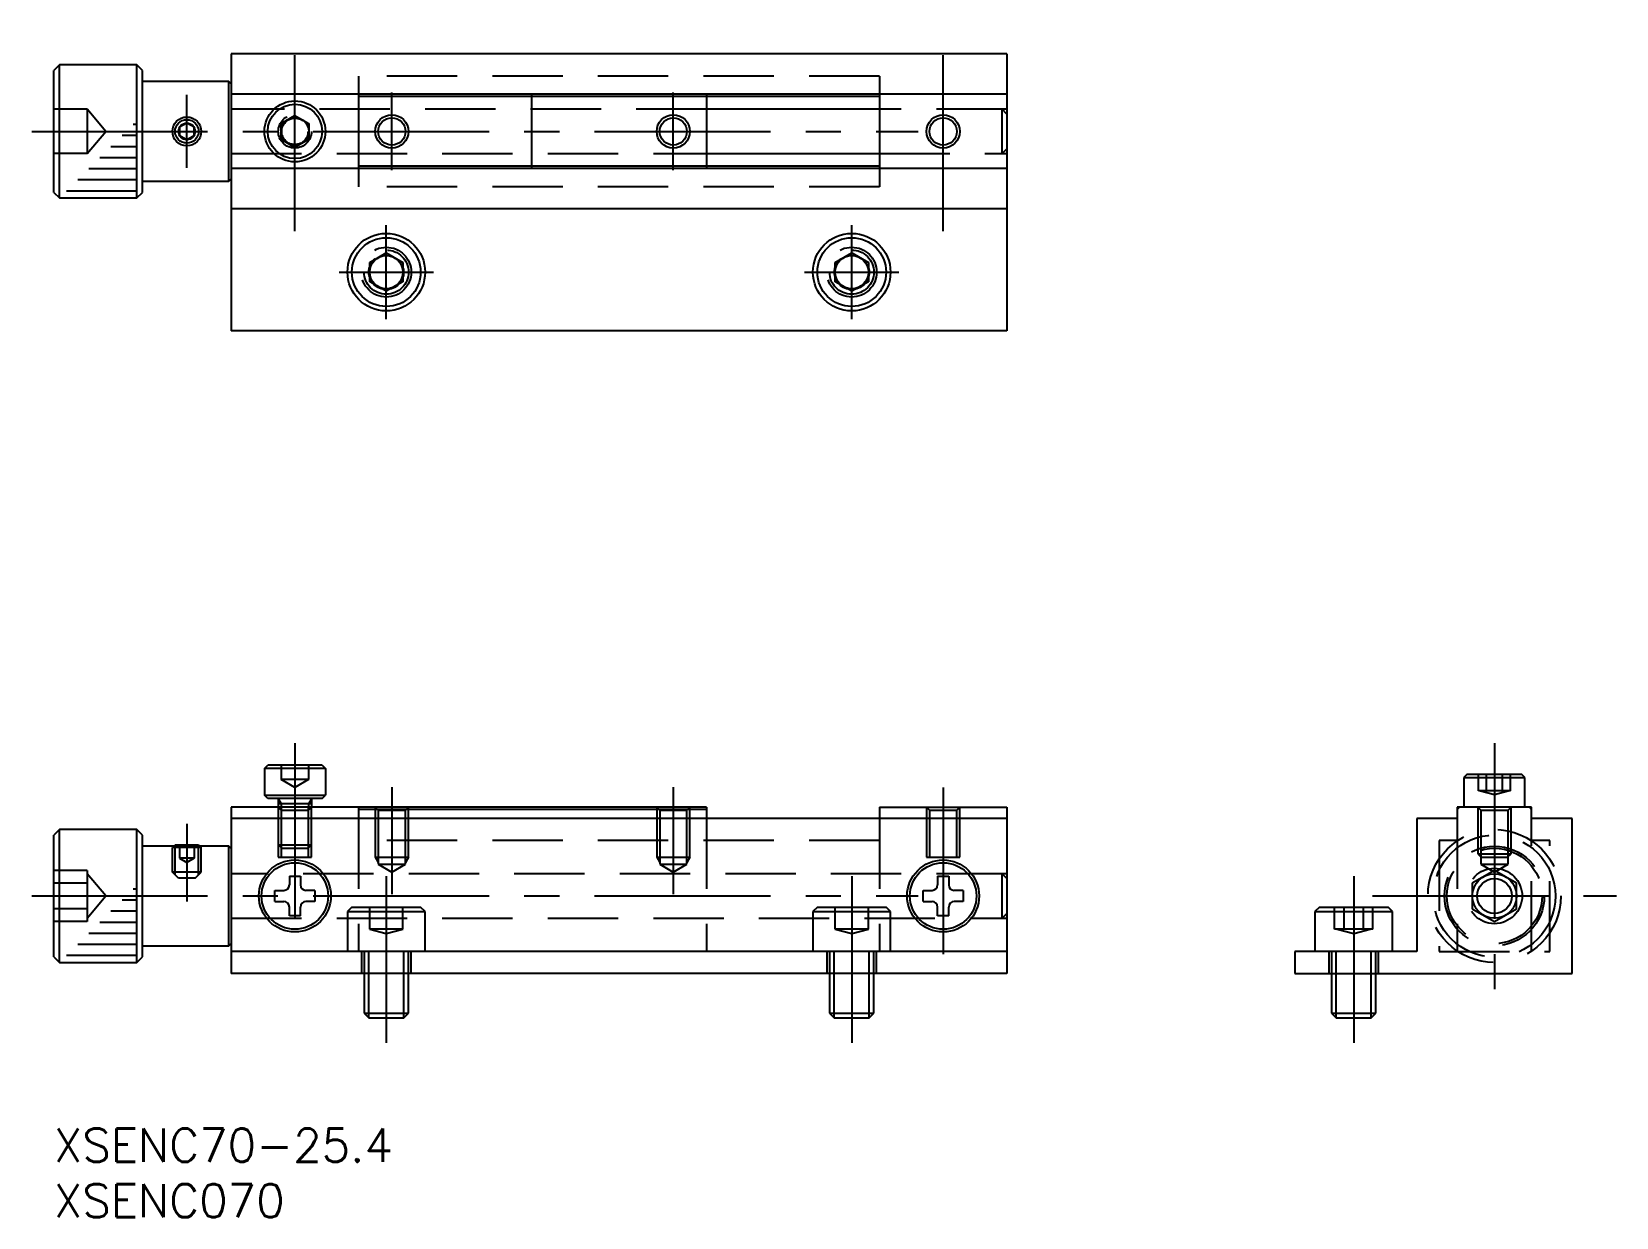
# Model space of a CAD drawing. Extents: x -2 to 141, y -8 to 99.
import ezdxf

# ---------------------------------------------------------------- set-up
doc = ezdxf.new("R2010")
doc.units = 0
doc.header["$LTSCALE"] = 0.5
for name, pattern in [('CENTER', [50.8, 31.75, -6.35, 6.35, -6.35]), ('DASHED', [19.05, 12.7, -6.35]), ('PHANTOM', [63.5, 31.75, -6.35, 6.35, -6.35, 6.35, -6.35])]:
    doc.linetypes.add(name, pattern=pattern)
doc.layers.get('0').update_dxf_attribs({"linetype": 'CONTINUOUS'})
for name, color, linetype in [('MSM_CENTER', 1, 'CENTER'), ('MSM_CONTINUOUS', 7, 'CONTINUOUS'), ('MSM_DASHED', 4, 'DASHED'), ('MSM_IMAGINARY', 6, 'PHANTOM'), ('MSM_NARROW', 5, 'CONTINUOUS'), ('MSM_PART_NUMBER', 7, 'CONTINUOUS')]:
    doc.layers.add(name, color=color, linetype=linetype)
doc.styles.get("Standard").update_dxf_attribs({"font": 'txt.shx', "height": 3, "bigfont": 'bigfont.shx'})

msp = doc.modelspace()

# ---------------------------------------------------------------- linework, layer by layer
for p, q in [((20.25, 29.8), (20.25, 29)), ((23.25, 29.33), (20.25, 29.33)), ((23.25, 29.8), (23.25, 29))]:
    msp.add_line(p, q)
at = {"layer": 'MSM_CENTER'}
for p, q in [((21.75, 81), (21.75, 99)), ((80.25, 81), (80.25, 99)), ((12, 86.7), (12, 93.3)), ((30.5, 86.5), (30.5, 93.5)), ((55.9, 86.5), (55.9, 93.5)), ((-2, 90), (78, 90)), ((30, 73.05), (30, 81.55)), ((72, 73.05), (72, 81.55)), ((25.75, 77.3), (34.25, 77.3)), ((67.75, 77.3), (76.25, 77.3)), ((21.75, 34.8), (21.75, 15.75)), ((130, 34.8), (130, 12.41)), ((30.5, 30.83), (30.5, 21.15)), ((55.9, 30.83), (55.9, 21.15)), ((80.25, 30.8), (80.25, 15.75)), ((12, 27.5), (12, 20.5)), ((30, 22.8), (30, 7.75)), ((72, 22.8), (72, 7.75)), ((117.3, 22.8), (117.3, 7.75)), ((-2, 21), (78, 21)), ((119, 21), (141, 21))]:
    msp.add_line(p, q, dxfattribs=at)
at = {"layer": 'MSM_CONTINUOUS'}
for p, q in [((0.5, 96), (0, 95.5)), ((7.5, 96), (0.5, 96)), ((0.5, 84), (0.5, 96)), ((8, 95.5), (7.5, 96)), ((7.5, 84), (7.5, 96)), ((86, 97), (16, 97)), ((16, 97), (16, 72)), ((86, 97), (86, 72)), ((0, 84.5), (0, 95.5)), ((8, 84.5), (8, 95.5)), ((15.8, 94.5), (8, 94.5)), ((16, 94.3), (15.8, 94.5)), ((15.8, 85.5), (15.8, 94.5)), ((86, 93.35), (16, 93.35)), ((27.5, 93.35), (27.5, 86.65)), ((58.9, 93.15), (27.5, 93.15)), ((58.9, 93.35), (58.9, 86.65)), ((74.5, 93.35), (74.5, 86.65)), ((74.5, 92), (58.9, 92)), ((12, 90.75), (11.35, 90.38)), ((11.35, 90.38), (11.35, 89.62)), ((12.65, 90.38), (12, 90.75)), ((12.65, 89.62), (12.65, 90.38)), ((20.5, 90.72), (21.75, 91.44)), ((20.5, 89.28), (20.5, 90.72)), ((21.75, 91.44), (23, 90.72)), ((23, 90.72), (23, 89.28)), ((11.35, 89.62), (12, 89.25)), ((12, 89.25), (12.65, 89.62)), ((21.75, 88.56), (20.5, 89.28)), ((23, 89.28), (21.75, 88.56)), ((58.9, 88), (74.5, 88)), ((86, 86.65), (16, 86.65)), ((58.9, 86.85), (27.5, 86.85)), ((0, 84.5), (0.5, 84)), ((7.5, 84), (8, 84.5)), ((8, 85.5), (15.8, 85.5)), ((15.8, 85.5), (16, 85.7)), ((0.5, 84), (7.5, 84)), ((86, 83), (16, 83)), ((28.5, 78.17), (30, 79.03)), ((30, 79.03), (31.5, 78.17)), ((70.5, 78.17), (72, 79.03)), ((72, 79.03), (73.5, 78.17)), ((28.5, 76.43), (28.5, 78.17)), ((31.5, 78.17), (31.5, 76.43)), ((70.5, 76.43), (70.5, 78.17)), ((73.5, 78.17), (73.5, 76.43)), ((30, 75.57), (28.5, 76.43)), ((31.5, 76.43), (30, 75.57)), ((72, 75.57), (70.5, 76.43)), ((73.5, 76.43), (72, 75.57)), ((86, 72), (16, 72)), ((19, 32.5), (19.3, 32.8)), ((24.5, 32.5), (19, 32.5)), ((19, 32.5), (19, 30.1)), ((24.2, 32.8), (19.3, 32.8)), ((24.2, 32.8), (24.5, 32.5)), ((24.5, 32.5), (24.5, 30.1)), ((127.55, 32), (127.25, 31.7)), ((127.25, 31.7), (127.25, 29)), ((127.25, 31.7), (132.75, 31.7)), ((127.55, 32), (132.45, 32)), ((132.75, 31.7), (132.45, 32)), ((132.75, 29), (132.75, 31.7)), ((19, 30.1), (24.5, 30.1)), ((19.3, 29.8), (19, 30.1)), ((24.2, 29.8), (24.5, 30.1)), ((16, 29), (16, 14)), ((58.9, 29), (16, 29)), ((24.2, 29.8), (19.3, 29.8)), ((27.5, 29), (27.5, 28)), ((58.9, 28.8), (27.5, 28.8)), ((58.9, 29), (58.9, 28)), ((74.5, 29), (86, 29)), ((74.5, 29), (74.5, 28)), ((86, 29), (86, 14)), ((133.35, 29), (126.65, 29)), ((126.65, 29), (126.65, 28)), ((133.35, 28), (133.35, 29)), ((86, 28), (16, 28)), ((123, 28), (123, 16)), ((126.65, 28), (123, 28)), ((137, 28), (133.35, 28)), ((137, 14), (137, 28)), ((0.5, 27), (0, 26.5)), ((0, 15.5), (0, 26.5)), ((7.5, 27), (0.5, 27)), ((0.5, 15), (0.5, 27)), ((8, 26.5), (7.5, 27)), ((7.5, 15), (7.5, 27)), ((8, 15.5), (8, 26.5)), ((15.8, 25.5), (8, 25.5)), ((10.94, 25.6), (10.84, 25.5)), ((13.06, 25.6), (10.94, 25.6)), ((13.06, 25.6), (13.16, 25.5)), ((16, 25.3), (15.8, 25.5)), ((15.8, 16.5), (15.8, 25.5)), ((19.95, 20.5), (19.95, 21.5)), ((19.95, 21.5), (20.75, 21.5)), ((21.25, 22.8), (22.25, 22.8)), ((21.25, 22.8), (21.25, 22)), ((22.25, 22.8), (22.25, 22)), ((23.55, 21.5), (22.75, 21.5)), ((23.55, 21.5), (23.55, 20.5)), ((78.45, 21.5), (79.25, 21.5)), ((78.45, 20.5), (78.45, 21.5)), ((79.75, 22.8), (80.75, 22.8)), ((79.75, 22.8), (79.75, 22)), ((80.75, 22.8), (80.75, 22)), ((82.05, 21.5), (81.25, 21.5)), ((82.05, 21.5), (82.05, 20.5)), ((19.95, 20.5), (20.75, 20.5)), ((23.55, 20.5), (22.75, 20.5)), ((78.45, 20.5), (79.25, 20.5)), ((82.05, 20.5), (81.25, 20.5)), ((21.25, 19.2), (21.25, 20)), ((22.25, 19.2), (21.25, 19.2)), ((22.25, 19.2), (22.25, 20)), ((26.9, 20), (26.5, 19.6)), ((26.5, 19.6), (26.5, 16)), ((26.5, 19.6), (33.5, 19.6)), ((26.9, 20), (33.1, 20)), ((33.5, 19.6), (33.1, 20)), ((33.5, 16), (33.5, 19.6)), ((68.9, 20), (68.5, 19.6)), ((68.5, 19.6), (68.5, 16)), ((68.5, 19.6), (75.5, 19.6)), ((68.9, 20), (75.1, 20)), ((75.5, 19.6), (75.1, 20)), ((75.5, 16), (75.5, 19.6)), ((79.75, 19.2), (79.75, 20)), ((80.75, 19.2), (79.75, 19.2)), ((80.75, 19.2), (80.75, 20)), ((114.2, 20), (113.8, 19.6)), ((113.8, 19.6), (113.8, 16)), ((113.8, 19.6), (120.8, 19.6)), ((114.2, 20), (120.4, 20)), ((120.8, 19.6), (120.4, 20)), ((120.8, 16), (120.8, 19.6)), ((8, 16.5), (15.8, 16.5)), ((15.8, 16.5), (16, 16.7)), ((86, 16), (16, 16)), ((112, 16), (112, 14)), ((123, 16), (112, 16)), ((0, 15.5), (0.5, 15)), ((0.5, 15), (7.5, 15)), ((7.5, 15), (8, 15.5)), ((86, 14), (16, 14)), ((28, 14), (28, 10.43)), ((32, 10.43), (32, 14)), ((70, 14), (70, 10.43)), ((74, 10.43), (74, 14)), ((112, 14), (137, 14)), ((115.3, 14), (115.3, 10.43)), ((119.3, 10.43), (119.3, 14)), ((28, 10.43), (28.43, 10)), ((28, 10.43), (32, 10.43)), ((31.57, 10), (32, 10.43)), ((70, 10.43), (70.43, 10)), ((70, 10.43), (74, 10.43)), ((73.57, 10), (74, 10.43)), ((115.3, 10.43), (115.73, 10)), ((115.3, 10.43), (119.3, 10.43)), ((118.87, 10), (119.3, 10.43)), ((28.43, 10), (31.57, 10)), ((70.43, 10), (73.57, 10)), ((115.73, 10), (118.87, 10))]:
    msp.add_line(p, q, dxfattribs=at)
for centre, radius in [((21.75, 90), 2.75), ((21.75, 90), 2.45), ((12, 90), 1.3), ((12, 90), 0.751), ((21.75, 90), 1.25), ((30.5, 90), 1.23), ((55.9, 90), 1.23), ((80.25, 90), 1.23), ((30, 77.3), 3.5), ((30, 77.3), 3.1), ((72, 77.3), 3.5), ((72, 77.3), 3.1), ((30, 77.3), 1.5), ((72, 77.3), 1.5), ((21.75, 21), 3.25), ((21.75, 21), 3), ((80.25, 21), 3.25), ((80.25, 21), 3), ((130, 21), 2), ((130, 21), 1.57)]:
    msp.add_circle(centre, radius, dxfattribs=at)
for centre, start, end in [((20.75, 22), 270, 0), ((22.75, 22), 180, 270), ((79.25, 22), 270, 0), ((81.25, 22), 180, 270), ((20.75, 20), 0, 90), ((22.75, 20), 90, 180), ((79.25, 20), 0, 90), ((81.25, 20), 90, 180)]:
    msp.add_arc(centre, 0.5, start, end, dxfattribs=at)
at = {"layer": 'MSM_DASHED'}
for p, q in [((27.5, 95), (27.5, 93.35)), ((74.5, 95), (27.5, 95)), ((74.5, 95), (74.5, 93.35)), ((3, 92), (0, 92)), ((3, 92), (3, 88)), ((4.68, 90), (3, 92)), ((58.9, 92), (16, 92)), ((86, 92), (74.5, 92)), ((85.57, 88), (85.57, 92)), ((86, 91.57), (85.57, 92)), ((3, 88), (4.68, 90)), ((3, 88), (0, 88)), ((16, 88), (58.9, 88)), ((74.5, 88), (86, 88)), ((85.57, 88), (86, 88.43)), ((27.5, 86.65), (27.5, 85)), ((74.5, 86.65), (74.5, 85)), ((74.5, 85), (27.5, 85)), ((20.51, 32.8), (20.51, 31.5)), ((21.75, 30.78), (20.51, 31.5)), ((22.99, 31.5), (20.51, 31.5)), ((22.99, 31.5), (21.75, 30.78)), ((22.99, 32.8), (22.99, 31.5)), ((128.56, 30.5), (128.56, 32)), ((129.28, 30.5), (129.28, 32)), ((130.72, 30.5), (130.72, 32)), ((131.44, 30.5), (131.44, 32)), ((131.44, 30.5), (128.56, 30.5)), ((128.75, 30.5), (130, 30.17)), ((130, 30.17), (131.25, 30.5)), ((20.25, 29), (20.25, 24.5)), ((20.25, 29), (20.52, 28.73)), ((20.52, 29), (20.52, 24.5)), ((20.52, 28.73), (22.98, 28.73)), ((22.98, 28.73), (23.25, 29)), ((22.98, 24.5), (22.98, 29)), ((23.25, 24.5), (23.25, 29)), ((29, 29), (29.27, 28.73)), ((29, 29), (29, 24.5)), ((29.27, 28.73), (31.73, 28.73)), ((29.27, 28.73), (29.27, 23.86)), ((31.73, 28.73), (32, 29)), ((31.73, 23.86), (31.73, 28.73)), ((32, 24.5), (32, 29)), ((54.4, 29), (54.67, 28.73)), ((54.4, 29), (54.4, 24.5)), ((54.67, 28.73), (57.13, 28.73)), ((54.67, 28.73), (54.67, 23.86)), ((57.13, 28.73), (57.4, 29)), ((57.13, 23.86), (57.13, 28.73)), ((57.4, 24.5), (57.4, 29)), ((78.75, 29), (78.75, 24.5)), ((79.02, 28.73), (78.75, 29)), ((79.02, 28.73), (81.48, 28.73)), ((79.02, 28.73), (79.02, 24.5)), ((81.48, 28.73), (81.75, 29)), ((81.48, 24.5), (81.48, 28.73)), ((81.75, 24.5), (81.75, 29)), ((126.85, 29), (126.65, 28.8)), ((128.5, 29), (128.5, 24.81)), ((128.5, 29), (128.77, 28.73)), ((128.77, 28.73), (131.23, 28.73)), ((128.77, 28.73), (128.77, 23.86)), ((131.23, 28.73), (131.5, 29)), ((131.23, 23.86), (131.23, 28.73)), ((131.5, 24.81), (131.5, 29)), ((133.35, 28.8), (133.15, 29)), ((27.5, 28), (27.5, 16)), ((58.9, 28), (58.9, 16)), ((74.5, 28), (74.5, 16)), ((126.65, 28), (126.65, 16)), ((133.35, 16), (133.35, 28)), ((74.5, 26), (27.5, 26)), ((126.65, 26), (125, 26)), ((125, 26), (125, 16)), ((135, 26), (133.35, 26)), ((135, 16), (135, 26)), ((10.84, 25.5), (10.7, 25.36)), ((13.3, 25.36), (10.7, 25.36)), ((10.7, 23.15), (10.7, 25.36)), ((10.94, 22.91), (10.94, 25.5)), ((11.35, 25.6), (11.35, 24.4)), ((12.65, 24.4), (11.35, 24.4)), ((11.35, 24.4), (12, 24.02)), ((12.65, 24.4), (12, 24.02)), ((12.65, 25.6), (12.65, 24.4)), ((13.06, 22.91), (13.06, 25.5)), ((13.16, 25.5), (13.3, 25.36)), ((13.3, 23.15), (13.3, 25.36)), ((20.25, 25.61), (23.25, 25.61)), ((20.25, 25.61), (20.56, 25.3)), ((20.25, 24.5), (23.25, 24.5)), ((20.56, 25.3), (22.94, 25.3)), ((22.94, 25.3), (23.25, 25.61)), ((29, 24.5), (32, 24.5)), ((29, 24.5), (29.27, 24.03)), ((32, 24.5), (31.73, 24.03)), ((54.4, 24.5), (57.4, 24.5)), ((54.4, 24.5), (54.67, 24.03)), ((57.4, 24.5), (57.13, 24.03)), ((78.75, 24.5), (81.75, 24.5)), ((128.5, 24.81), (131.5, 24.81)), ((128.5, 24.81), (128.81, 24.5)), ((128.77, 24.5), (131.23, 24.5)), ((131.19, 24.5), (131.5, 24.81)), ((3, 23.31), (0, 23.31)), ((3, 23.31), (3, 18.69)), ((4.68, 21), (3, 23)), ((11.25, 22.6), (10.7, 23.15)), ((13.3, 23.15), (10.7, 23.15)), ((12.75, 22.6), (13.3, 23.15)), ((86, 23), (16, 23)), ((29.27, 23.86), (31.73, 23.86)), ((29.27, 23.86), (30.5, 23.15)), ((30.5, 23.15), (31.73, 23.86)), ((54.67, 23.86), (57.13, 23.86)), ((54.67, 23.86), (55.9, 23.15)), ((55.9, 23.15), (57.13, 23.86)), ((85.57, 19), (85.57, 23)), ((86, 22.57), (85.57, 23)), ((130, 23.31), (128, 22.15)), ((128.77, 23.86), (131.23, 23.86)), ((128.77, 23.86), (130, 23.15)), ((130, 23.15), (131.23, 23.86)), ((132, 22.15), (130, 23.31)), ((3, 22.15), (0, 22.15)), ((12.75, 22.6), (11.25, 22.6)), ((128, 22.15), (128, 19.85)), ((132, 19.85), (132, 22.15)), ((3, 19), (4.68, 21)), ((3, 19.85), (0, 19.85)), ((3, 18.69), (0, 18.69)), ((16, 19), (86, 19)), ((28.5, 18), (28.5, 20)), ((31.5, 18), (31.5, 20)), ((70.5, 18), (70.5, 20)), ((73.5, 18), (73.5, 20)), ((85.57, 19), (86, 19.43)), ((115.57, 18), (115.57, 20)), ((116.43, 18), (116.43, 20)), ((118.17, 18), (118.17, 20)), ((119.03, 18), (119.03, 20)), ((128, 19.85), (130, 18.69)), ((130, 18.69), (132, 19.85)), ((31.5, 18), (28.5, 18)), ((28.5, 18), (30, 17.6)), ((30, 17.6), (31.5, 18)), ((73.5, 18), (70.5, 18)), ((70.5, 18), (72, 17.6)), ((72, 17.6), (73.5, 18)), ((119.03, 18), (115.57, 18)), ((115.8, 18), (117.3, 17.6)), ((117.3, 17.6), (118.8, 18)), ((27.75, 16), (27.75, 14)), ((28, 16), (28, 14)), ((28.43, 14), (28.43, 16)), ((31.57, 14), (31.57, 16)), ((32, 14), (32, 16)), ((32.25, 14), (32.25, 16)), ((69.75, 16), (69.75, 14)), ((70, 16), (70, 14)), ((70.43, 14), (70.43, 16)), ((73.57, 14), (73.57, 16)), ((74, 14), (74, 16)), ((74.25, 14), (74.25, 16)), ((115.05, 16), (115.05, 14)), ((115.3, 16), (115.3, 14)), ((115.73, 14), (115.73, 16)), ((118.87, 14), (118.87, 16)), ((119.3, 14), (119.3, 16)), ((119.55, 14), (119.55, 16)), ((125, 16), (135, 16))]:
    msp.add_line(p, q, dxfattribs=at)
for centre, radius in [((21.75, 90), 1.5), ((21.75, 90), 1.23), ((21.75, 90), 1.19), ((30, 77.3), 2.25), ((30, 77.3), 2), ((30, 77.3), 1.57), ((72, 77.3), 2.25), ((72, 77.3), 2), ((72, 77.3), 1.57), ((130, 21), 6), ((130, 21), 5.5), ((130, 21), 4.5), ((130, 21), 4.3), ((130, 21), 2.5)]:
    msp.add_circle(centre, radius, dxfattribs=at)
at = {"layer": 'MSM_IMAGINARY'}
for p, q in [((43.1, 93.35), (43.1, 86.65)), ((74.5, 93.15), (43.1, 93.15)), ((74.5, 86.85), (43.1, 86.85))]:
    msp.add_line(p, q, dxfattribs=at)
at = {"layer": 'MSM_NARROW'}
for p, q in [((7.15, 90.65), (7.5, 90.65)), ((6.15, 89.65), (7.5, 89.65)), ((4.15, 87.65), (7.5, 87.65)), ((5.15, 88.65), (7.5, 88.65)), ((3.15, 86.65), (7.5, 86.65)), ((1.15, 84.65), (7.5, 84.65)), ((2.15, 85.65), (7.5, 85.65)), ((20.25, 29.8), (20.52, 29.33)), ((20.52, 29.33), (20.52, 29)), ((23.25, 29.8), (22.98, 29.33)), ((22.98, 29.33), (22.98, 29)), ((10.94, 25.6), (10.94, 25.5)), ((13.06, 25.6), (13.06, 25.5)), ((7.15, 21.65), (7.5, 21.65)), ((6.15, 20.65), (7.5, 20.65)), ((4.15, 18.65), (7.5, 18.65)), ((5.15, 19.65), (7.5, 19.65)), ((3.15, 17.65), (7.5, 17.65)), ((2.15, 16.65), (7.5, 16.65)), ((1.15, 15.65), (7.5, 15.65)), ((28.43, 10), (28.43, 14)), ((31.57, 10), (31.57, 14)), ((70.43, 10), (70.43, 14)), ((73.57, 10), (73.57, 14)), ((115.73, 10), (115.73, 14)), ((118.87, 10), (118.87, 14))]:
    msp.add_line(p, q, dxfattribs=at)
for centre, radius in [((12, 90), 1.06), ((30.5, 90), 1.5), ((55.9, 90), 1.5), ((80.25, 90), 1.5)]:
    msp.add_circle(centre, radius, dxfattribs=at)

# ---------------------------------------------------------------- texts
at = {"layer": 'MSM_PART_NUMBER'}
for s, p in [('XSENC70-25.4', (0, -3)), ('XSENC070', (0, -8))]:
    msp.add_text(s, height=3, dxfattribs=at).set_placement(p)

doc.saveas('drawing.dxf')
